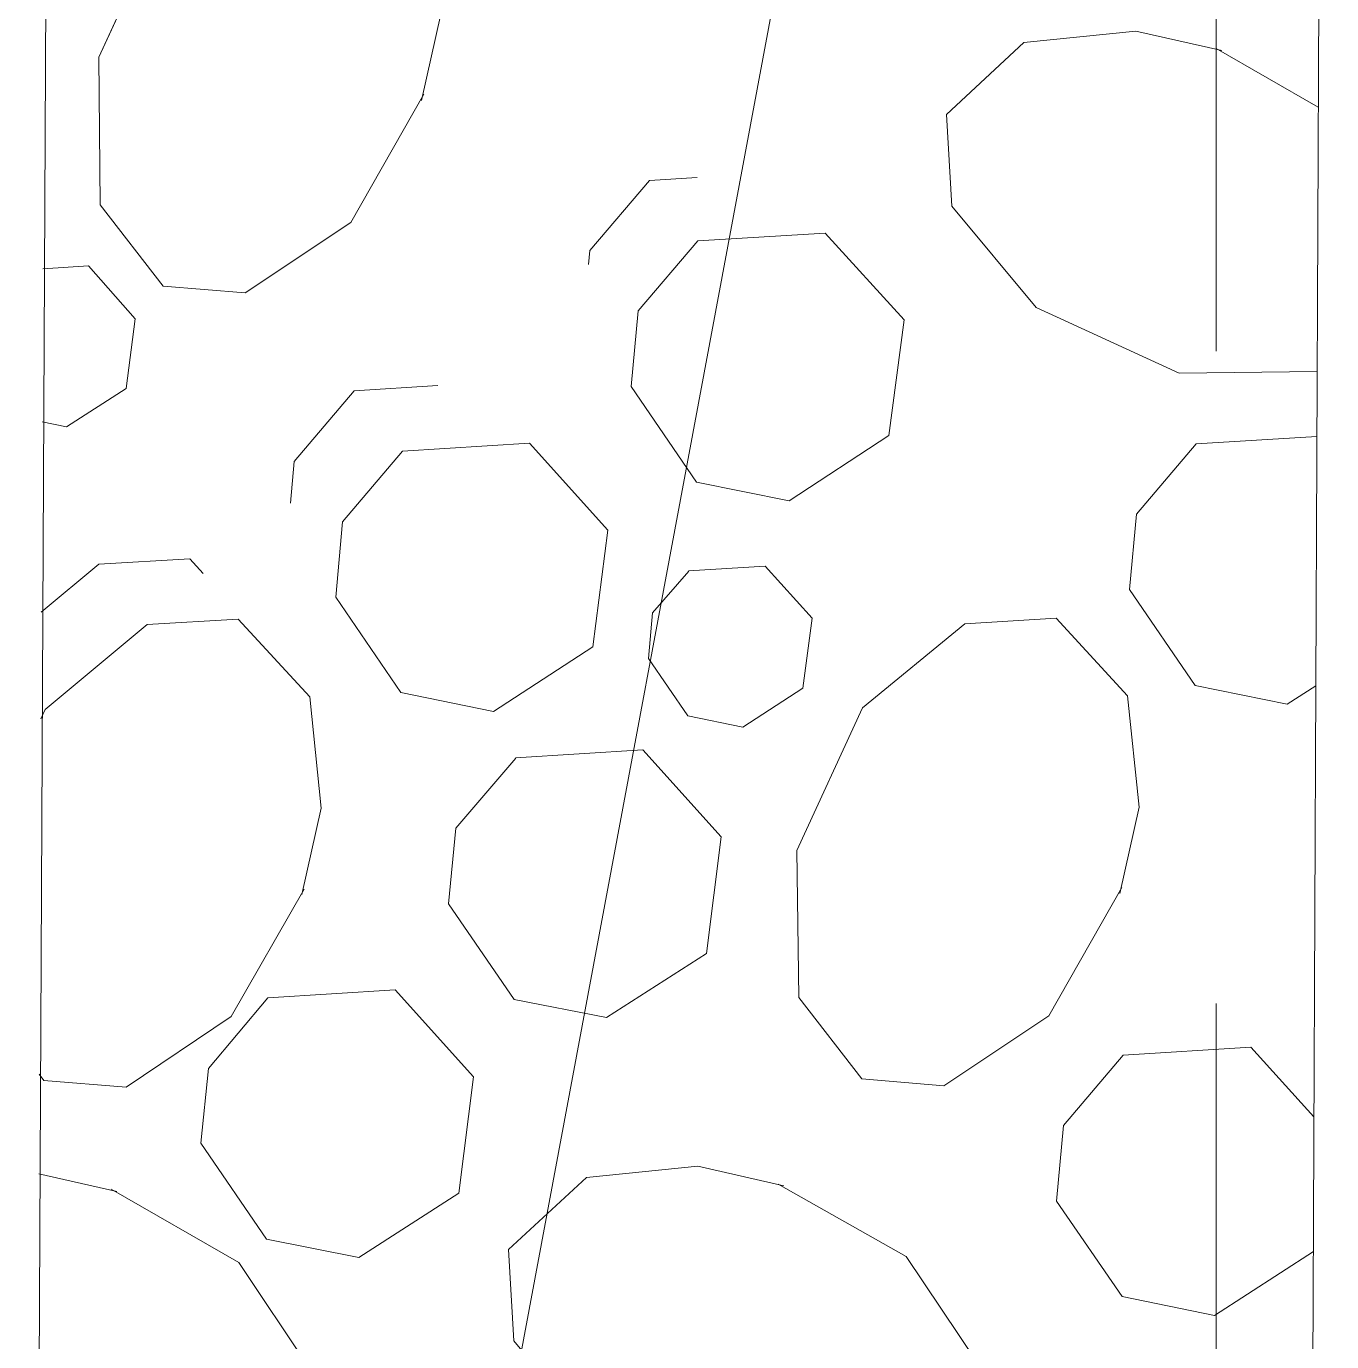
# Model space of a CAD drawing. Extents: x 33353 to 37237, y 80141 to 82571.
# Drawn here: x 36372.61 to 36386.87, y 82119.28 to 82133.65 of the extents above; entities that cross this region are included whole.
import ezdxf

# ---------------------------------------------------------------- set-up
doc = ezdxf.new("R2010")
doc.units = 0
doc.header["$MEASUREMENT"] = 0
doc.linetypes.add('HIDDEN', pattern=[0.375, 0.25, -0.125])
doc.layers.add('GRID', color=254, linetype='HIDDEN')
doc.layers.add('STRM-42', color=7, linetype='Continuous', lineweight=0)

msp = doc.modelspace()

# ---------------------------------------------------------------- linework, layer by layer
at = {"layer": 'GRID', "linetype": 'HIDDEN', "lineweight": 15, "ltscale": 57}
msp.add_line((36385.611, 82507.722), (36385.611, 80386.52), dxfattribs=at)
at = {"layer": 'STRM-42', "color": 1, "linetype": 'Continuous', "lineweight": 0}
for p, q in [((36372.614, 82090.308), (36372.986, 82166.526)), ((36386.871, 82166.518), (36372.617, 82090.276)), ((36386.871, 82166.518), (36372.617, 82090.276)), ((36386.871, 82166.518), (36372.617, 82090.276)), ((36386.541, 82090.216), (36386.871, 82166.518)), ((36386.541, 82090.216), (36386.871, 82166.518)), ((36386.541, 82090.216), (36386.871, 82166.518)), ((36373.408, 82133.31), (36374.123, 82134.866)), ((36373.408, 82133.31), (36374.123, 82134.866)), ((36373.408, 82133.31), (36374.123, 82134.866)), ((36377.141, 82133.779), (36376.931, 82132.835)), ((36377.141, 82133.779), (36376.931, 82132.835)), ((36377.141, 82133.779), (36376.931, 82132.835)), ((36383.51, 82133.469), (36384.732, 82133.593)), ((36383.51, 82133.469), (36384.732, 82133.593)), ((36383.51, 82133.469), (36384.732, 82133.593)), ((36384.732, 82133.593), (36385.672, 82133.381)), ((36384.732, 82133.593), (36385.672, 82133.381)), ((36384.732, 82133.593), (36385.672, 82133.381)), ((36382.665, 82132.681), (36383.51, 82133.469)), ((36382.665, 82132.681), (36383.51, 82133.469)), ((36382.665, 82132.681), (36383.51, 82133.469)), ((36373.422, 82131.696), (36373.408, 82133.31)), ((36373.422, 82131.696), (36373.408, 82133.31)), ((36373.422, 82131.696), (36373.408, 82133.31)), ((36385.609, 82133.404), (36386.725, 82132.762)), ((36385.609, 82133.404), (36386.725, 82132.762)), ((36385.609, 82133.404), (36386.725, 82132.762)), ((36385.609, 82133.404), (36386.725, 82132.762)), ((36385.609, 82133.404), (36386.725, 82132.762)), ((36385.609, 82133.404), (36386.725, 82132.762)), ((36376.956, 82132.904), (36376.16, 82131.504)), ((36376.956, 82132.904), (36376.16, 82131.504)), ((36376.956, 82132.904), (36376.16, 82131.504)), ((36382.722, 82131.681), (36382.665, 82132.681)), ((36382.722, 82131.681), (36382.665, 82132.681)), ((36382.722, 82131.681), (36382.665, 82132.681)), ((36378.769, 82131.195), (36379.42, 82131.963)), ((36378.769, 82131.195), (36379.42, 82131.963)), ((36378.769, 82131.195), (36379.42, 82131.963)), ((36379.42, 82131.963), (36379.943, 82131.994)), ((36379.42, 82131.963), (36379.943, 82131.994)), ((36379.42, 82131.963), (36379.943, 82131.994)), ((36379.42, 82131.963), (36379.943, 82131.994)), ((36379.42, 82131.963), (36379.943, 82131.994)), ((36379.42, 82131.963), (36379.943, 82131.994)), ((36374.109, 82130.808), (36373.422, 82131.696)), ((36374.109, 82130.808), (36373.422, 82131.696)), ((36374.109, 82130.808), (36373.422, 82131.696)), ((36383.645, 82130.575), (36382.722, 82131.681)), ((36383.645, 82130.575), (36382.722, 82131.681)), ((36383.645, 82130.575), (36382.722, 82131.681)), ((36376.16, 82131.504), (36375.006, 82130.733)), ((36376.16, 82131.504), (36375.006, 82130.733)), ((36376.16, 82131.504), (36375.006, 82130.733)), ((36379.297, 82130.536), (36379.948, 82131.304)), ((36379.297, 82130.536), (36379.948, 82131.304)), ((36379.297, 82130.536), (36379.948, 82131.304)), ((36379.948, 82131.304), (36381.34, 82131.386)), ((36379.948, 82131.304), (36381.34, 82131.386)), ((36379.948, 82131.304), (36381.34, 82131.386)), ((36381.34, 82131.386), (36382.202, 82130.441)), ((36381.34, 82131.386), (36382.202, 82130.441)), ((36381.34, 82131.386), (36382.202, 82130.441)), ((36378.755, 82131.043), (36378.769, 82131.195)), ((36378.755, 82131.043), (36378.769, 82131.195)), ((36378.755, 82131.043), (36378.769, 82131.195)), ((36372.794, 82130.997), (36373.293, 82131.028)), ((36372.794, 82130.997), (36373.293, 82131.028)), ((36372.794, 82130.997), (36373.293, 82131.028)), ((36373.293, 82131.028), (36373.804, 82130.452)), ((36373.293, 82131.028), (36373.804, 82130.452)), ((36373.293, 82131.028), (36373.804, 82130.452)), ((36375.006, 82130.733), (36374.109, 82130.808)), ((36375.006, 82130.733), (36374.109, 82130.808)), ((36375.006, 82130.733), (36374.109, 82130.808)), ((36385.204, 82129.857), (36383.645, 82130.575)), ((36385.204, 82129.857), (36383.645, 82130.575)), ((36385.204, 82129.857), (36383.645, 82130.575)), ((36373.804, 82130.452), (36373.706, 82129.691)), ((36373.804, 82130.452), (36373.706, 82129.691)), ((36373.804, 82130.452), (36373.706, 82129.691)), ((36379.219, 82129.711), (36379.297, 82130.536)), ((36379.219, 82129.711), (36379.297, 82130.536)), ((36379.219, 82129.711), (36379.297, 82130.536)), ((36382.202, 82130.441), (36382.035, 82129.175)), ((36382.202, 82130.441), (36382.035, 82129.175)), ((36382.202, 82130.441), (36382.035, 82129.175)), ((36386.713, 82129.876), (36385.204, 82129.857)), ((36386.713, 82129.876), (36385.204, 82129.857)), ((36386.713, 82129.876), (36385.204, 82129.857)), ((36376.195, 82129.662), (36377.107, 82129.722)), ((36376.195, 82129.662), (36377.107, 82129.722)), ((36376.195, 82129.662), (36377.107, 82129.722)), ((36376.195, 82129.662), (36377.107, 82129.722)), ((36376.195, 82129.662), (36377.107, 82129.722)), ((36376.195, 82129.662), (36377.107, 82129.722)), ((36379.934, 82128.666), (36379.219, 82129.711)), ((36379.934, 82128.666), (36379.219, 82129.711)), ((36379.934, 82128.666), (36379.219, 82129.711)), ((36373.706, 82129.691), (36373.052, 82129.272)), ((36373.706, 82129.691), (36373.052, 82129.272)), ((36373.706, 82129.691), (36373.052, 82129.272)), ((36375.54, 82128.891), (36376.195, 82129.662)), ((36375.54, 82128.891), (36376.195, 82129.662)), ((36375.54, 82128.891), (36376.195, 82129.662)), ((36373.052, 82129.272), (36372.787, 82129.325)), ((36373.052, 82129.272), (36372.787, 82129.325)), ((36373.052, 82129.272), (36372.787, 82129.325)), ((36382.035, 82129.175), (36380.946, 82128.462)), ((36382.035, 82129.175), (36380.946, 82128.462)), ((36382.035, 82129.175), (36380.946, 82128.462)), ((36385.392, 82129.085), (36386.71, 82129.165)), ((36385.392, 82129.085), (36386.71, 82129.165)), ((36385.392, 82129.085), (36386.71, 82129.165)), ((36385.392, 82129.085), (36386.71, 82129.165)), ((36385.392, 82129.085), (36386.71, 82129.165)), ((36385.392, 82129.085), (36386.71, 82129.165)), ((36376.068, 82128.232), (36376.724, 82129.003)), ((36376.068, 82128.232), (36376.724, 82129.003)), ((36376.068, 82128.232), (36376.724, 82129.003)), ((36376.724, 82129.003), (36378.11, 82129.093)), ((36376.724, 82129.003), (36378.11, 82129.093)), ((36376.724, 82129.003), (36378.11, 82129.093)), ((36378.11, 82129.093), (36378.964, 82128.141)), ((36378.11, 82129.093), (36378.964, 82128.141)), ((36378.11, 82129.093), (36378.964, 82128.141)), ((36384.741, 82128.317), (36385.392, 82129.085)), ((36384.741, 82128.317), (36385.392, 82129.085)), ((36384.741, 82128.317), (36385.392, 82129.085)), ((36375.5, 82128.435), (36375.54, 82128.891)), ((36375.5, 82128.435), (36375.54, 82128.891)), ((36375.5, 82128.435), (36375.54, 82128.891)), ((36380.946, 82128.462), (36379.934, 82128.666)), ((36380.946, 82128.462), (36379.934, 82128.666)), ((36380.946, 82128.462), (36379.934, 82128.666)), ((36384.664, 82127.492), (36384.741, 82128.317)), ((36384.664, 82127.492), (36384.741, 82128.317)), ((36384.664, 82127.492), (36384.741, 82128.317)), ((36375.995, 82127.41), (36376.068, 82128.232)), ((36375.995, 82127.41), (36376.068, 82128.232)), ((36375.995, 82127.41), (36376.068, 82128.232)), ((36378.964, 82128.141), (36378.803, 82126.868)), ((36378.964, 82128.141), (36378.803, 82126.868)), ((36378.964, 82128.141), (36378.803, 82126.868)), ((36372.778, 82127.247), (36373.405, 82127.771)), ((36372.778, 82127.247), (36373.405, 82127.771)), ((36372.778, 82127.247), (36373.405, 82127.771)), ((36373.405, 82127.771), (36374.399, 82127.829)), ((36373.405, 82127.771), (36374.399, 82127.829)), ((36373.405, 82127.771), (36374.399, 82127.829)), ((36374.399, 82127.829), (36374.545, 82127.669)), ((36374.399, 82127.829), (36374.545, 82127.669)), ((36374.399, 82127.829), (36374.545, 82127.669)), ((36379.848, 82127.699), (36380.683, 82127.747)), ((36379.848, 82127.699), (36380.683, 82127.747)), ((36379.848, 82127.699), (36380.683, 82127.747)), ((36380.683, 82127.747), (36381.197, 82127.181)), ((36380.683, 82127.747), (36381.197, 82127.181)), ((36380.683, 82127.747), (36381.197, 82127.181)), ((36379.455, 82127.237), (36379.851, 82127.695)), ((36379.455, 82127.237), (36379.851, 82127.695)), ((36379.455, 82127.237), (36379.851, 82127.695)), ((36385.381, 82126.443), (36384.664, 82127.492)), ((36385.381, 82126.443), (36384.664, 82127.492)), ((36385.381, 82126.443), (36384.664, 82127.492)), ((36376.706, 82126.369), (36375.995, 82127.41)), ((36376.706, 82126.369), (36375.995, 82127.41)), ((36376.706, 82126.369), (36375.995, 82127.41)), ((36373.934, 82127.112), (36374.927, 82127.17)), ((36373.934, 82127.112), (36374.927, 82127.17)), ((36373.934, 82127.112), (36374.927, 82127.17)), ((36374.927, 82127.17), (36375.711, 82126.322)), ((36374.927, 82127.17), (36375.711, 82126.322)), ((36374.927, 82127.17), (36375.711, 82126.322)), ((36379.411, 82126.74), (36379.455, 82127.237)), ((36379.411, 82126.74), (36379.455, 82127.237)), ((36379.411, 82126.74), (36379.455, 82127.237)), ((36381.197, 82127.181), (36381.096, 82126.417)), ((36381.197, 82127.181), (36381.096, 82126.417)), ((36381.197, 82127.181), (36381.096, 82126.417)), ((36382.864, 82127.12), (36383.861, 82127.181)), ((36382.864, 82127.12), (36383.861, 82127.181)), ((36382.864, 82127.12), (36383.861, 82127.181)), ((36383.861, 82127.181), (36384.641, 82126.33)), ((36383.861, 82127.181), (36384.641, 82126.33)), ((36383.861, 82127.181), (36384.641, 82126.33)), ((36372.82, 82126.183), (36373.934, 82127.112)), ((36372.82, 82126.183), (36373.934, 82127.112)), ((36372.82, 82126.183), (36373.934, 82127.112)), ((36381.748, 82126.202), (36382.864, 82127.12)), ((36381.748, 82126.202), (36382.864, 82127.12)), ((36381.748, 82126.202), (36382.864, 82127.12)), ((36378.803, 82126.868), (36377.715, 82126.162)), ((36378.803, 82126.868), (36377.715, 82126.162)), ((36378.803, 82126.868), (36377.715, 82126.162)), ((36379.84, 82126.112), (36379.411, 82126.74)), ((36379.84, 82126.112), (36379.411, 82126.74)), ((36379.84, 82126.112), (36379.411, 82126.74)), ((36381.096, 82126.417), (36380.441, 82125.991)), ((36381.096, 82126.417), (36380.441, 82125.991)), ((36381.096, 82126.417), (36380.441, 82125.991)), ((36386.386, 82126.24), (36385.381, 82126.443)), ((36386.386, 82126.24), (36385.381, 82126.443)), ((36386.386, 82126.24), (36385.381, 82126.443)), ((36386.698, 82126.442), (36386.386, 82126.24)), ((36386.698, 82126.442), (36386.386, 82126.24)), ((36386.698, 82126.442), (36386.386, 82126.24)), ((36375.711, 82126.322), (36375.836, 82125.106)), ((36375.711, 82126.322), (36375.836, 82125.106)), ((36375.711, 82126.322), (36375.836, 82125.106)), ((36377.715, 82126.162), (36376.706, 82126.369)), ((36377.715, 82126.162), (36376.706, 82126.369)), ((36377.715, 82126.162), (36376.706, 82126.369)), ((36384.641, 82126.33), (36384.767, 82125.114)), ((36384.641, 82126.33), (36384.767, 82125.114)), ((36384.641, 82126.33), (36384.767, 82125.114)), ((36372.773, 82126.079), (36372.82, 82126.183)), ((36372.773, 82126.079), (36372.82, 82126.183)), ((36372.773, 82126.079), (36372.82, 82126.183)), ((36381.03, 82124.642), (36381.748, 82126.202)), ((36381.03, 82124.642), (36381.748, 82126.202)), ((36381.03, 82124.642), (36381.748, 82126.202)), ((36380.441, 82125.991), (36379.84, 82126.112)), ((36380.441, 82125.991), (36379.84, 82126.112)), ((36380.441, 82125.991), (36379.84, 82126.112)), ((36377.956, 82125.654), (36379.348, 82125.743)), ((36377.956, 82125.654), (36379.348, 82125.743)), ((36377.956, 82125.654), (36379.348, 82125.743)), ((36379.348, 82125.743), (36380.203, 82124.791)), ((36379.348, 82125.743), (36380.203, 82124.791)), ((36379.348, 82125.743), (36380.203, 82124.791)), ((36377.304, 82124.886), (36377.959, 82125.65)), ((36377.304, 82124.886), (36377.959, 82125.65)), ((36377.304, 82124.886), (36377.959, 82125.65)), ((36384.767, 82125.114), (36384.557, 82124.171)), ((36384.767, 82125.114), (36384.557, 82124.171)), ((36384.767, 82125.114), (36384.557, 82124.171)), ((36375.836, 82125.106), (36375.623, 82124.16)), ((36375.836, 82125.106), (36375.623, 82124.16)), ((36375.836, 82125.106), (36375.623, 82124.16)), ((36377.227, 82124.061), (36377.304, 82124.886)), ((36377.227, 82124.061), (36377.304, 82124.886)), ((36377.227, 82124.061), (36377.304, 82124.886)), ((36380.203, 82124.791), (36380.042, 82123.518)), ((36380.203, 82124.791), (36380.042, 82123.518)), ((36380.203, 82124.791), (36380.042, 82123.518)), ((36381.051, 82123.035), (36381.03, 82124.642)), ((36381.051, 82123.035), (36381.03, 82124.642)), ((36381.051, 82123.035), (36381.03, 82124.642)), ((36375.649, 82124.218), (36374.851, 82122.828)), ((36375.649, 82124.218), (36374.851, 82122.828)), ((36375.649, 82124.218), (36374.851, 82122.828)), ((36384.578, 82124.237), (36383.781, 82122.836)), ((36384.578, 82124.237), (36383.781, 82122.836)), ((36384.578, 82124.237), (36383.781, 82122.836)), ((36377.941, 82123.016), (36377.227, 82124.061)), ((36377.941, 82123.016), (36377.227, 82124.061)), ((36377.941, 82123.016), (36377.227, 82124.061)), ((36380.042, 82123.518), (36378.95, 82122.816)), ((36380.042, 82123.518), (36378.95, 82122.816)), ((36380.042, 82123.518), (36378.95, 82122.816)), ((36375.252, 82123.033), (36376.641, 82123.119)), ((36375.252, 82123.033), (36376.641, 82123.119)), ((36375.252, 82123.033), (36376.641, 82123.119)), ((36376.641, 82123.119), (36377.5, 82122.17)), ((36376.641, 82123.119), (36377.5, 82122.17)), ((36376.641, 82123.119), (36377.5, 82122.17)), ((36374.604, 82122.261), (36375.252, 82123.033)), ((36374.604, 82122.261), (36375.252, 82123.033)), ((36374.604, 82122.261), (36375.252, 82123.033)), ((36378.95, 82122.816), (36377.941, 82123.016)), ((36378.95, 82122.816), (36377.941, 82123.016)), ((36378.95, 82122.816), (36377.941, 82123.016)), ((36381.738, 82122.146), (36381.051, 82123.035)), ((36381.738, 82122.146), (36381.051, 82123.035)), ((36381.738, 82122.146), (36381.051, 82123.035)), ((36374.851, 82122.828), (36373.704, 82122.056)), ((36374.851, 82122.828), (36373.704, 82122.056)), ((36374.851, 82122.828), (36373.704, 82122.056)), ((36383.781, 82122.836), (36382.635, 82122.071)), ((36383.781, 82122.836), (36382.635, 82122.071)), ((36383.781, 82122.836), (36382.635, 82122.071)), ((36383.942, 82121.637), (36384.594, 82122.405)), ((36383.942, 82121.637), (36384.594, 82122.405)), ((36383.942, 82121.637), (36384.594, 82122.405)), ((36384.594, 82122.405), (36385.987, 82122.494)), ((36384.594, 82122.405), (36385.987, 82122.494)), ((36384.594, 82122.405), (36385.987, 82122.494)), ((36385.987, 82122.494), (36386.677, 82121.731)), ((36385.987, 82122.494), (36386.677, 82121.731)), ((36385.987, 82122.494), (36386.677, 82121.731)), ((36374.52, 82121.444), (36374.604, 82122.261)), ((36374.52, 82121.444), (36374.604, 82122.261)), ((36374.52, 82121.444), (36374.604, 82122.261)), ((36372.807, 82122.131), (36372.756, 82122.197)), ((36372.807, 82122.131), (36372.756, 82122.197)), ((36372.807, 82122.131), (36372.756, 82122.197)), ((36373.704, 82122.056), (36372.807, 82122.131)), ((36373.704, 82122.056), (36372.807, 82122.131)), ((36373.704, 82122.056), (36372.807, 82122.131)), ((36377.5, 82122.17), (36377.339, 82120.897)), ((36377.5, 82122.17), (36377.339, 82120.897)), ((36377.5, 82122.17), (36377.339, 82120.897)), ((36382.635, 82122.071), (36381.738, 82122.146)), ((36382.635, 82122.071), (36381.738, 82122.146)), ((36382.635, 82122.071), (36381.738, 82122.146)), ((36383.865, 82120.812), (36383.942, 82121.637)), ((36383.865, 82120.812), (36383.942, 82121.637)), ((36383.865, 82120.812), (36383.942, 82121.637)), ((36375.238, 82120.395), (36374.52, 82121.444)), ((36375.238, 82120.395), (36374.52, 82121.444)), ((36375.238, 82120.395), (36374.52, 82121.444)), ((36372.751, 82121.11), (36373.602, 82120.917)), ((36372.751, 82121.11), (36373.602, 82120.917)), ((36372.751, 82121.11), (36373.602, 82120.917)), ((36372.751, 82121.11), (36373.602, 82120.917)), ((36372.751, 82121.11), (36373.602, 82120.917)), ((36372.751, 82121.11), (36373.602, 82120.917)), ((36378.734, 82121.068), (36379.949, 82121.193)), ((36378.734, 82121.068), (36379.949, 82121.193)), ((36378.734, 82121.068), (36379.949, 82121.193)), ((36379.949, 82121.193), (36380.889, 82120.98)), ((36379.949, 82121.193), (36380.889, 82120.98)), ((36379.949, 82121.193), (36380.889, 82120.98)), ((36377.879, 82120.284), (36378.734, 82121.068)), ((36377.879, 82120.284), (36378.734, 82121.068)), ((36377.879, 82120.284), (36378.734, 82121.068)), ((36380.826, 82120.997), (36382.224, 82120.205)), ((36380.826, 82120.997), (36382.224, 82120.205)), ((36380.826, 82120.997), (36382.224, 82120.205)), ((36373.54, 82120.941), (36374.937, 82120.141)), ((36373.54, 82120.941), (36374.937, 82120.141)), ((36373.54, 82120.941), (36374.937, 82120.141)), ((36377.339, 82120.897), (36376.247, 82120.195)), ((36377.339, 82120.897), (36376.247, 82120.195)), ((36377.339, 82120.897), (36376.247, 82120.195)), ((36384.583, 82119.77), (36383.865, 82120.812)), ((36384.583, 82119.77), (36383.865, 82120.812)), ((36384.583, 82119.77), (36383.865, 82120.812)), ((36376.247, 82120.195), (36375.238, 82120.395)), ((36376.247, 82120.195), (36375.238, 82120.395)), ((36376.247, 82120.195), (36375.238, 82120.395)), ((36377.94, 82119.287), (36377.879, 82120.284)), ((36377.94, 82119.287), (36377.879, 82120.284)), ((36377.94, 82119.287), (36377.879, 82120.284)), ((36386.671, 82120.263), (36385.592, 82119.563)), ((36386.671, 82120.263), (36385.592, 82119.563)), ((36386.671, 82120.263), (36385.592, 82119.563)), ((36374.937, 82120.141), (36375.704, 82118.991)), ((36374.937, 82120.141), (36375.704, 82118.991)), ((36374.937, 82120.141), (36375.704, 82118.991)), ((36382.224, 82120.205), (36382.995, 82119.057)), ((36382.224, 82120.205), (36382.995, 82119.057)), ((36382.224, 82120.205), (36382.995, 82119.057)), ((36385.592, 82119.563), (36384.583, 82119.77)), ((36385.592, 82119.563), (36384.583, 82119.77)), ((36385.592, 82119.563), (36384.583, 82119.77)), ((36378.862, 82118.175), (36377.94, 82119.287)), ((36378.862, 82118.175), (36377.94, 82119.287)), ((36378.862, 82118.175), (36377.94, 82119.287))]:
    msp.add_line(p, q, dxfattribs=at)
for points in [[(36376.956, 82132.904), (36376.16, 82131.504), (36375.006, 82130.733), (36374.109, 82130.808), (36373.422, 82131.696), (36373.408, 82133.31), (36374.123, 82134.866), (36375.233, 82135.792), (36376.233, 82135.849), (36377.013, 82134.998), (36377.141, 82133.779), (36376.931, 82132.835)], [(36376.956, 82132.904), (36376.16, 82131.504), (36375.006, 82130.733), (36374.109, 82130.808), (36373.422, 82131.696), (36373.408, 82133.31), (36374.123, 82134.866), (36375.233, 82135.792), (36376.233, 82135.849), (36377.013, 82134.998), (36377.141, 82133.779), (36376.931, 82132.835)], [(36376.956, 82132.904), (36376.16, 82131.504), (36375.006, 82130.733), (36374.109, 82130.808), (36373.422, 82131.696), (36373.408, 82133.31), (36374.123, 82134.866), (36375.233, 82135.792), (36376.233, 82135.849), (36377.013, 82134.998), (36377.141, 82133.779), (36376.931, 82132.835)], [(36386.713, 82129.876), (36385.204, 82129.857), (36383.645, 82130.575), (36382.722, 82131.681), (36382.665, 82132.681), (36383.51, 82133.469), (36384.732, 82133.593), (36385.672, 82133.381)], [(36386.713, 82129.876), (36385.204, 82129.857), (36383.645, 82130.575), (36382.722, 82131.681), (36382.665, 82132.681), (36383.51, 82133.469), (36384.732, 82133.593), (36385.672, 82133.381)], [(36386.713, 82129.876), (36385.204, 82129.857), (36383.645, 82130.575), (36382.722, 82131.681), (36382.665, 82132.681), (36383.51, 82133.469), (36384.732, 82133.593), (36385.672, 82133.381)], [(36378.755, 82131.043), (36378.769, 82131.195), (36379.42, 82131.963)], [(36378.755, 82131.043), (36378.769, 82131.195), (36379.42, 82131.963)], [(36378.755, 82131.043), (36378.769, 82131.195), (36379.42, 82131.963)], [(36379.948, 82131.304), (36381.34, 82131.386), (36382.202, 82130.441), (36382.035, 82129.175), (36380.946, 82128.462), (36379.934, 82128.666), (36379.219, 82129.711), (36379.297, 82130.536), (36379.948, 82131.304)], [(36379.948, 82131.304), (36381.34, 82131.386), (36382.202, 82130.441), (36382.035, 82129.175), (36380.946, 82128.462), (36379.934, 82128.666), (36379.219, 82129.711), (36379.297, 82130.536), (36379.948, 82131.304)], [(36379.948, 82131.304), (36381.34, 82131.386), (36382.202, 82130.441), (36382.035, 82129.175), (36380.946, 82128.462), (36379.934, 82128.666), (36379.219, 82129.711), (36379.297, 82130.536), (36379.948, 82131.304)], [(36372.794, 82130.997), (36373.293, 82131.028), (36373.804, 82130.452), (36373.706, 82129.691), (36373.052, 82129.272), (36372.787, 82129.325)], [(36372.794, 82130.997), (36373.293, 82131.028), (36373.804, 82130.452), (36373.706, 82129.691), (36373.052, 82129.272), (36372.787, 82129.325)], [(36372.794, 82130.997), (36373.293, 82131.028), (36373.804, 82130.452), (36373.706, 82129.691), (36373.052, 82129.272), (36372.787, 82129.325)], [(36375.5, 82128.435), (36375.54, 82128.891), (36376.195, 82129.662)], [(36375.5, 82128.435), (36375.54, 82128.891), (36376.195, 82129.662)], [(36375.5, 82128.435), (36375.54, 82128.891), (36376.195, 82129.662)], [(36376.724, 82129.003), (36378.11, 82129.093), (36378.964, 82128.141), (36378.803, 82126.868), (36377.715, 82126.162), (36376.706, 82126.369), (36375.995, 82127.41), (36376.068, 82128.232), (36376.724, 82129.003)], [(36376.724, 82129.003), (36378.11, 82129.093), (36378.964, 82128.141), (36378.803, 82126.868), (36377.715, 82126.162), (36376.706, 82126.369), (36375.995, 82127.41), (36376.068, 82128.232), (36376.724, 82129.003)], [(36376.724, 82129.003), (36378.11, 82129.093), (36378.964, 82128.141), (36378.803, 82126.868), (36377.715, 82126.162), (36376.706, 82126.369), (36375.995, 82127.41), (36376.068, 82128.232), (36376.724, 82129.003)], [(36386.698, 82126.442), (36386.386, 82126.24), (36385.381, 82126.443), (36384.664, 82127.492), (36384.741, 82128.317), (36385.392, 82129.085)], [(36386.698, 82126.442), (36386.386, 82126.24), (36385.381, 82126.443), (36384.664, 82127.492), (36384.741, 82128.317), (36385.392, 82129.085)], [(36386.698, 82126.442), (36386.386, 82126.24), (36385.381, 82126.443), (36384.664, 82127.492), (36384.741, 82128.317), (36385.392, 82129.085)], [(36372.778, 82127.247), (36373.405, 82127.771), (36374.399, 82127.829), (36374.545, 82127.669)], [(36372.778, 82127.247), (36373.405, 82127.771), (36374.399, 82127.829), (36374.545, 82127.669)], [(36372.778, 82127.247), (36373.405, 82127.771), (36374.399, 82127.829), (36374.545, 82127.669)], [(36379.848, 82127.699), (36380.683, 82127.747), (36381.197, 82127.181), (36381.096, 82126.417), (36380.441, 82125.991), (36379.84, 82126.112), (36379.411, 82126.74), (36379.455, 82127.237), (36379.851, 82127.695)], [(36379.848, 82127.699), (36380.683, 82127.747), (36381.197, 82127.181), (36381.096, 82126.417), (36380.441, 82125.991), (36379.84, 82126.112), (36379.411, 82126.74), (36379.455, 82127.237), (36379.851, 82127.695)], [(36379.848, 82127.699), (36380.683, 82127.747), (36381.197, 82127.181), (36381.096, 82126.417), (36380.441, 82125.991), (36379.84, 82126.112), (36379.411, 82126.74), (36379.455, 82127.237), (36379.851, 82127.695)], [(36372.773, 82126.079), (36372.82, 82126.183), (36373.934, 82127.112), (36374.927, 82127.17), (36375.711, 82126.322), (36375.836, 82125.106), (36375.623, 82124.16)], [(36372.773, 82126.079), (36372.82, 82126.183), (36373.934, 82127.112), (36374.927, 82127.17), (36375.711, 82126.322), (36375.836, 82125.106), (36375.623, 82124.16)], [(36372.773, 82126.079), (36372.82, 82126.183), (36373.934, 82127.112), (36374.927, 82127.17), (36375.711, 82126.322), (36375.836, 82125.106), (36375.623, 82124.16)], [(36384.578, 82124.237), (36383.781, 82122.836), (36382.635, 82122.071), (36381.738, 82122.146), (36381.051, 82123.035), (36381.03, 82124.642), (36381.748, 82126.202), (36382.864, 82127.12), (36383.861, 82127.181), (36384.641, 82126.33), (36384.767, 82125.114), (36384.557, 82124.171)], [(36384.578, 82124.237), (36383.781, 82122.836), (36382.635, 82122.071), (36381.738, 82122.146), (36381.051, 82123.035), (36381.03, 82124.642), (36381.748, 82126.202), (36382.864, 82127.12), (36383.861, 82127.181), (36384.641, 82126.33), (36384.767, 82125.114), (36384.557, 82124.171)], [(36384.578, 82124.237), (36383.781, 82122.836), (36382.635, 82122.071), (36381.738, 82122.146), (36381.051, 82123.035), (36381.03, 82124.642), (36381.748, 82126.202), (36382.864, 82127.12), (36383.861, 82127.181), (36384.641, 82126.33), (36384.767, 82125.114), (36384.557, 82124.171)], [(36377.956, 82125.654), (36379.348, 82125.743), (36380.203, 82124.791), (36380.042, 82123.518), (36378.95, 82122.816), (36377.941, 82123.016), (36377.227, 82124.061), (36377.304, 82124.886), (36377.959, 82125.65)], [(36377.956, 82125.654), (36379.348, 82125.743), (36380.203, 82124.791), (36380.042, 82123.518), (36378.95, 82122.816), (36377.941, 82123.016), (36377.227, 82124.061), (36377.304, 82124.886), (36377.959, 82125.65)], [(36377.956, 82125.654), (36379.348, 82125.743), (36380.203, 82124.791), (36380.042, 82123.518), (36378.95, 82122.816), (36377.941, 82123.016), (36377.227, 82124.061), (36377.304, 82124.886), (36377.959, 82125.65)], [(36375.649, 82124.218), (36374.851, 82122.828), (36373.704, 82122.056), (36372.807, 82122.131), (36372.756, 82122.197)], [(36375.649, 82124.218), (36374.851, 82122.828), (36373.704, 82122.056), (36372.807, 82122.131), (36372.756, 82122.197)], [(36375.649, 82124.218), (36374.851, 82122.828), (36373.704, 82122.056), (36372.807, 82122.131), (36372.756, 82122.197)], [(36375.252, 82123.033), (36376.641, 82123.119), (36377.5, 82122.17), (36377.339, 82120.897), (36376.247, 82120.195), (36375.238, 82120.395), (36374.52, 82121.444), (36374.604, 82122.261), (36375.252, 82123.033)], [(36375.252, 82123.033), (36376.641, 82123.119), (36377.5, 82122.17), (36377.339, 82120.897), (36376.247, 82120.195), (36375.238, 82120.395), (36374.52, 82121.444), (36374.604, 82122.261), (36375.252, 82123.033)], [(36375.252, 82123.033), (36376.641, 82123.119), (36377.5, 82122.17), (36377.339, 82120.897), (36376.247, 82120.195), (36375.238, 82120.395), (36374.52, 82121.444), (36374.604, 82122.261), (36375.252, 82123.033)], [(36386.671, 82120.263), (36385.592, 82119.563), (36384.583, 82119.77), (36383.865, 82120.812), (36383.942, 82121.637), (36384.594, 82122.405)], [(36386.671, 82120.263), (36385.592, 82119.563), (36384.583, 82119.77), (36383.865, 82120.812), (36383.942, 82121.637), (36384.594, 82122.405)], [(36386.671, 82120.263), (36385.592, 82119.563), (36384.583, 82119.77), (36383.865, 82120.812), (36383.942, 82121.637), (36384.594, 82122.405)], [(36384.594, 82122.405), (36385.987, 82122.494), (36386.677, 82121.731)], [(36384.594, 82122.405), (36385.987, 82122.494), (36386.677, 82121.731)], [(36384.594, 82122.405), (36385.987, 82122.494), (36386.677, 82121.731)], [(36380.826, 82120.997), (36382.224, 82120.205), (36382.995, 82119.057), (36382.917, 82118.158), (36382.036, 82117.476), (36380.422, 82117.463), (36378.862, 82118.175), (36377.94, 82119.287), (36377.879, 82120.284), (36378.734, 82121.068), (36379.949, 82121.193), (36380.889, 82120.98)], [(36380.826, 82120.997), (36382.224, 82120.205), (36382.995, 82119.057), (36382.917, 82118.158), (36382.036, 82117.476), (36380.422, 82117.463), (36378.862, 82118.175), (36377.94, 82119.287), (36377.879, 82120.284), (36378.734, 82121.068), (36379.949, 82121.193), (36380.889, 82120.98)], [(36380.826, 82120.997), (36382.224, 82120.205), (36382.995, 82119.057), (36382.917, 82118.158), (36382.036, 82117.476), (36380.422, 82117.463), (36378.862, 82118.175), (36377.94, 82119.287), (36377.879, 82120.284), (36378.734, 82121.068), (36379.949, 82121.193), (36380.889, 82120.98)], [(36373.54, 82120.941), (36374.937, 82120.141), (36375.704, 82118.991), (36375.626, 82118.091), (36374.742, 82117.414), (36373.134, 82117.393), (36372.736, 82117.577)], [(36373.54, 82120.941), (36374.937, 82120.141), (36375.704, 82118.991), (36375.626, 82118.091), (36374.742, 82117.414), (36373.134, 82117.393), (36372.736, 82117.577)], [(36373.54, 82120.941), (36374.937, 82120.141), (36375.704, 82118.991), (36375.626, 82118.091), (36374.742, 82117.414), (36373.134, 82117.393), (36372.736, 82117.577)]]:
    msp.add_lwpolyline(points, dxfattribs=at)

doc.saveas('drawing.dxf')
